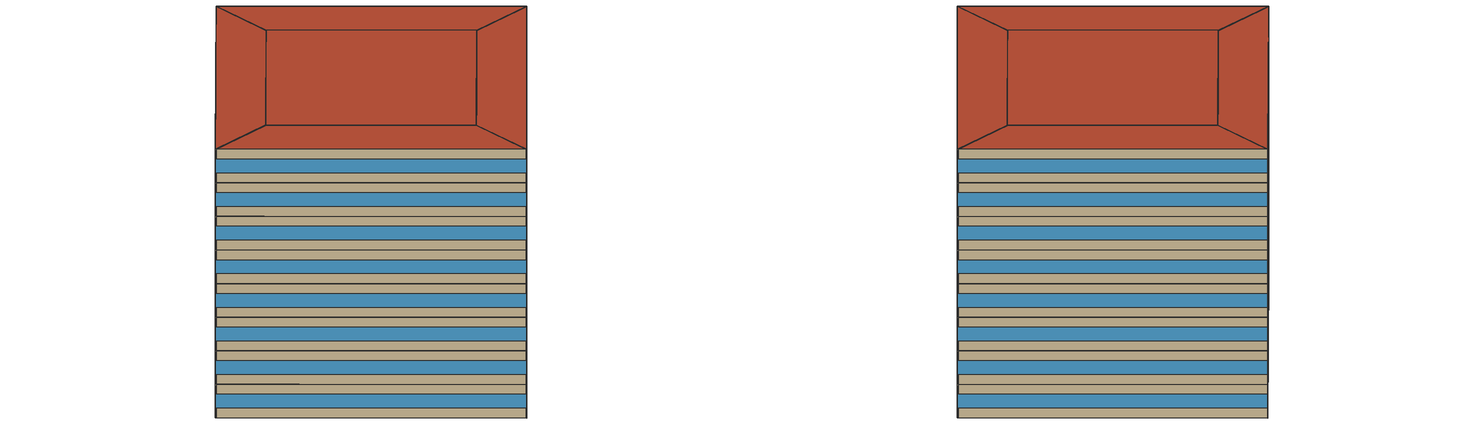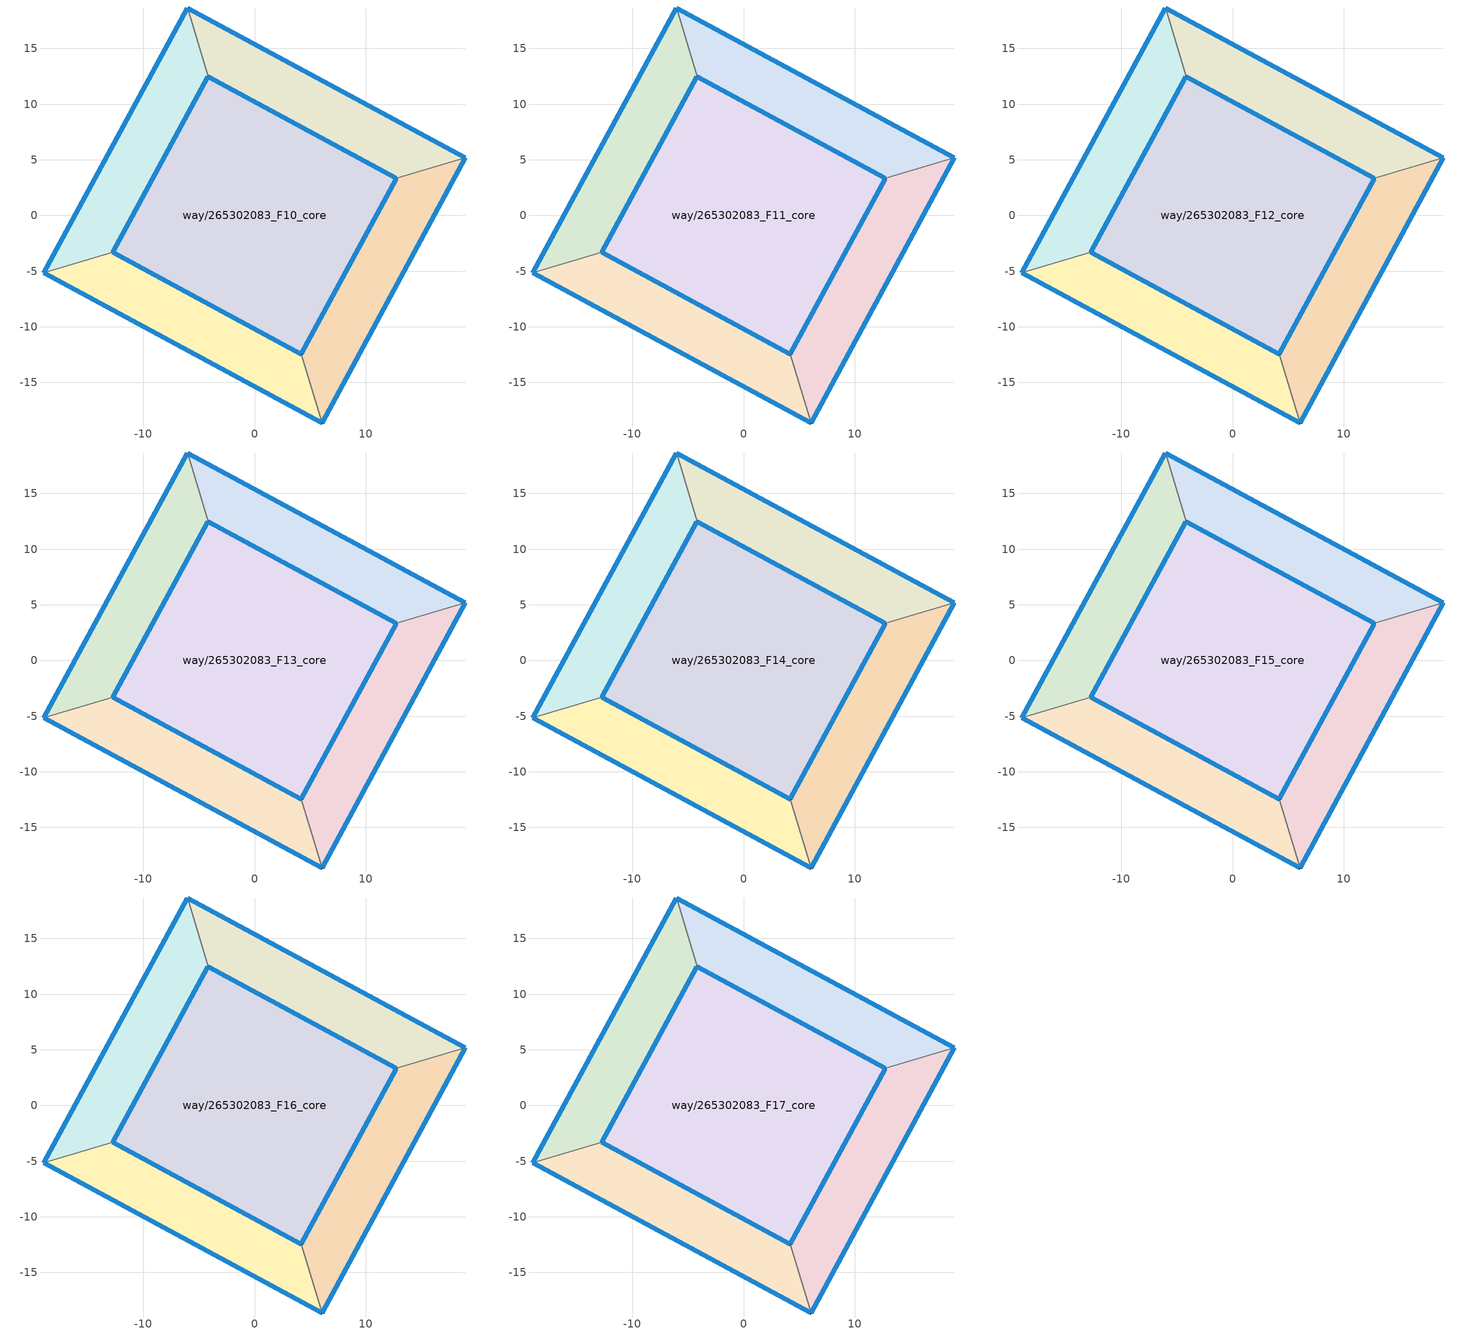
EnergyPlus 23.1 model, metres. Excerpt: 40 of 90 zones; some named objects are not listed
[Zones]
way/265302083_F10_perim1
 floor to way/265302083_F9_perim1 (Floor_Construction): 6.06,-18.64 4.2,-12.45 -12.73,-3.31 -18.93,-5.15 z35
 wall outside (Wall_Construction): 6.06,-18.64 -18.93,-5.15 / -12.73,-3.31 4.2,-12.45 z35:38.5
 wall to way/265302083_F10_perim4 (Wall_Construction): 4.2,-12.45 6.06,-18.64 z35:38.5
 wall to way/265302083_F10_perim2 (Wall_Construction): -18.93,-5.15 -12.73,-3.31 z35:38.5
 window (Window_Construction): 6.04,-18.63 -18.92,-5.16 / -12.72,-3.31 4.2,-12.44 z36.05:37.45
way/265302083_F10_perim2
 floor to way/265302083_F9_perim2 (Floor_Construction): -12.73,-3.31 -4.18,12.45 -6.03,18.63 -18.93,-5.15 z35
 wall outside (Wall_Construction): -18.93,-5.15 -6.03,18.63 / -4.18,12.45 -12.73,-3.31 z35:38.5
 wall to way/265302083_F10_perim3 (Wall_Construction): -6.03,18.63 -4.18,12.45 z35:38.5
 window (Window_Construction): -18.92,-5.14 -6.03,18.62 / -4.19,12.44 -12.73,-3.3 z36.05:37.45
way/265302083_F10_perim3
 floor to way/265302083_F9_perim3 (Floor_Construction): 18.91,5.18 -6.03,18.63 -4.18,12.45 12.72,3.33 z35
 wall outside (Wall_Construction): -6.03,18.63 18.91,5.18 / 12.72,3.33 -4.18,12.45 z35:38.5
 wall to way/265302083_F10_perim4 (Wall_Construction): 18.91,5.18 12.72,3.33 z35:38.5
 window (Window_Construction): -6.01,18.63 18.9,5.18 / 12.71,3.33 -4.18,12.44 z36.05:37.45
way/265302083_F10_perim4
 floor to way/265302083_F9_perim4 (Floor_Construction): 6.06,-18.64 18.91,5.18 12.72,3.33 4.2,-12.45 z35
 wall outside (Wall_Construction): 18.91,5.18 6.06,-18.64 / 4.2,-12.45 12.72,3.33 z35:38.5
 window (Window_Construction): 18.9,5.17 6.06,-18.63 / 4.21,-12.44 12.71,3.32 z36.05:37.45
way/265302083_F10_core
 floor to way/265302083_F9_core (Floor_Construction): 12.72,3.33 4.2,-12.45 -12.73,-3.31 -4.18,12.45 z35
 wall outside (Wall_Construction): -12.73,-3.31 4.2,-12.45 12.72,3.33 -4.18,12.45 -12.73,-3.31 z35:38.5
 window (Window_Construction): -12.72,-3.31 4.2,-12.44 / -4.19,12.44 -12.73,-3.3 / 12.71,3.33 -4.18,12.44 / 4.21,-12.44 12.71,3.32 z36.05:37.45
way/265302083_F11_perim1
 floor to way/265302083_F10_perim1 (Floor_Construction): 6.06,-18.64 4.2,-12.45 -12.73,-3.31 -18.93,-5.15 z38.5
 wall outside (Wall_Construction): 6.06,-18.64 -18.93,-5.15 / -12.73,-3.31 4.2,-12.45 z38.5:42
 wall to way/265302083_F11_perim4 (Wall_Construction): 4.2,-12.45 6.06,-18.64 z38.5:42
 wall to way/265302083_F11_perim2 (Wall_Construction): -18.93,-5.15 -12.73,-3.31 z38.5:42
 window (Window_Construction): 6.04,-18.63 -18.92,-5.16 / -12.72,-3.31 4.2,-12.44 z39.55:40.95
way/265302083_F11_perim2
 floor to way/265302083_F10_perim2 (Floor_Construction): -12.73,-3.31 -4.18,12.45 -6.03,18.63 -18.93,-5.15 z38.5
 wall outside (Wall_Construction): -18.93,-5.15 -6.03,18.63 / -4.18,12.45 -12.73,-3.31 z38.5:42
 wall to way/265302083_F11_perim3 (Wall_Construction): -6.03,18.63 -4.18,12.45 z38.5:42
 window (Window_Construction): -18.92,-5.14 -6.03,18.62 / -4.19,12.44 -12.73,-3.3 z39.55:40.95
way/265302083_F11_perim3
 floor to way/265302083_F10_perim3 (Floor_Construction): 18.91,5.18 -6.03,18.63 -4.18,12.45 12.72,3.33 z38.5
 wall outside (Wall_Construction): -6.03,18.63 18.91,5.18 / 12.72,3.33 -4.18,12.45 z38.5:42
 wall to way/265302083_F11_perim4 (Wall_Construction): 18.91,5.18 12.72,3.33 z38.5:42
 window (Window_Construction): -6.01,18.63 18.9,5.18 / 12.71,3.33 -4.18,12.44 z39.55:40.95
way/265302083_F11_perim4
 floor to way/265302083_F10_perim4 (Floor_Construction): 6.06,-18.64 18.91,5.18 12.72,3.33 4.2,-12.45 z38.5
 wall outside (Wall_Construction): 18.91,5.18 6.06,-18.64 / 4.2,-12.45 12.72,3.33 z38.5:42
 window (Window_Construction): 18.9,5.17 6.06,-18.63 / 4.21,-12.44 12.71,3.32 z39.55:40.95
way/265302083_F11_core
 floor to way/265302083_F10_core (Floor_Construction): 12.72,3.33 4.2,-12.45 -12.73,-3.31 -4.18,12.45 z38.5
 wall outside (Wall_Construction): -12.73,-3.31 4.2,-12.45 12.72,3.33 -4.18,12.45 -12.73,-3.31 z38.5:42
 window (Window_Construction): -12.72,-3.31 4.2,-12.44 / -4.19,12.44 -12.73,-3.3 / 12.71,3.33 -4.18,12.44 / 4.21,-12.44 12.71,3.32 z39.55:40.95
way/265302083_F12_perim1
 floor to way/265302083_F11_perim1 (Floor_Construction): 6.06,-18.64 4.2,-12.45 -12.73,-3.31 -18.93,-5.15 z42
 wall outside (Wall_Construction): 6.06,-18.64 -18.93,-5.15 / -12.73,-3.31 4.2,-12.45 z42:45.5
 wall to way/265302083_F12_perim4 (Wall_Construction): 4.2,-12.45 6.06,-18.64 z42:45.5
 wall to way/265302083_F12_perim2 (Wall_Construction): -18.93,-5.15 -12.73,-3.31 z42:45.5
 window (Window_Construction): 6.04,-18.63 -18.92,-5.16 / -12.72,-3.31 4.2,-12.44 z43.05:44.45
way/265302083_F12_perim2
 floor to way/265302083_F11_perim2 (Floor_Construction): -12.73,-3.31 -4.18,12.45 -6.03,18.63 -18.93,-5.15 z42
 wall outside (Wall_Construction): -18.93,-5.15 -6.03,18.63 / -4.18,12.45 -12.73,-3.31 z42:45.5
 wall to way/265302083_F12_perim3 (Wall_Construction): -6.03,18.63 -4.18,12.45 z42:45.5
 window (Window_Construction): -18.92,-5.14 -6.03,18.62 / -4.19,12.44 -12.73,-3.3 z43.05:44.45
way/265302083_F12_perim3
 floor to way/265302083_F11_perim3 (Floor_Construction): 18.91,5.18 -6.03,18.63 -4.18,12.45 12.72,3.33 z42
 wall outside (Wall_Construction): -6.03,18.63 18.91,5.18 / 12.72,3.33 -4.18,12.45 z42:45.5
 wall to way/265302083_F12_perim4 (Wall_Construction): 18.91,5.18 12.72,3.33 z42:45.5
 window (Window_Construction): -6.01,18.63 18.9,5.18 / 12.71,3.33 -4.18,12.44 z43.05:44.45
way/265302083_F12_perim4
 floor to way/265302083_F11_perim4 (Floor_Construction): 6.06,-18.64 18.91,5.18 12.72,3.33 4.2,-12.45 z42
 wall outside (Wall_Construction): 18.91,5.18 6.06,-18.64 / 4.2,-12.45 12.72,3.33 z42:45.5
 window (Window_Construction): 18.9,5.17 6.06,-18.63 / 4.21,-12.44 12.71,3.32 z43.05:44.45
way/265302083_F12_core
 floor to way/265302083_F11_core (Floor_Construction): 12.72,3.33 4.2,-12.45 -12.73,-3.31 -4.18,12.45 z42
 wall outside (Wall_Construction): -12.73,-3.31 4.2,-12.45 12.72,3.33 -4.18,12.45 -12.73,-3.31 z42:45.5
 window (Window_Construction): -12.72,-3.31 4.2,-12.44 / -4.19,12.44 -12.73,-3.3 / 12.71,3.33 -4.18,12.44 / 4.21,-12.44 12.71,3.32 z43.05:44.45
way/265302083_F13_perim1
 floor to way/265302083_F12_perim1 (Floor_Construction): 6.06,-18.64 4.2,-12.45 -12.73,-3.31 -18.93,-5.15 z45.5
 wall outside (Wall_Construction): 6.06,-18.64 -18.93,-5.15 / -12.73,-3.31 4.2,-12.45 z45.5:49
 wall to way/265302083_F13_perim4 (Wall_Construction): 4.2,-12.45 6.06,-18.64 z45.5:49
 wall to way/265302083_F13_perim2 (Wall_Construction): -18.93,-5.15 -12.73,-3.31 z45.5:49
 window (Window_Construction): 6.04,-18.63 -18.92,-5.16 / -12.72,-3.31 4.2,-12.44 z46.55:47.95
way/265302083_F13_perim2
 floor to way/265302083_F12_perim2 (Floor_Construction): -12.73,-3.31 -4.18,12.45 -6.03,18.63 -18.93,-5.15 z45.5
 wall outside (Wall_Construction): -18.93,-5.15 -6.03,18.63 / -4.18,12.45 -12.73,-3.31 z45.5:49
 wall to way/265302083_F13_perim3 (Wall_Construction): -6.03,18.63 -4.18,12.45 z45.5:49
 window (Window_Construction): -18.92,-5.14 -6.03,18.62 / -4.19,12.44 -12.73,-3.3 z46.55:47.95
way/265302083_F13_perim3
 floor to way/265302083_F12_perim3 (Floor_Construction): 18.91,5.18 -6.03,18.63 -4.18,12.45 12.72,3.33 z45.5
 wall outside (Wall_Construction): -6.03,18.63 18.91,5.18 / 12.72,3.33 -4.18,12.45 z45.5:49
 wall to way/265302083_F13_perim4 (Wall_Construction): 18.91,5.18 12.72,3.33 z45.5:49
 window (Window_Construction): -6.01,18.63 18.9,5.18 / 12.71,3.33 -4.18,12.44 z46.55:47.95
way/265302083_F13_perim4
 floor to way/265302083_F12_perim4 (Floor_Construction): 6.06,-18.64 18.91,5.18 12.72,3.33 4.2,-12.45 z45.5
 wall outside (Wall_Construction): 18.91,5.18 6.06,-18.64 / 4.2,-12.45 12.72,3.33 z45.5:49
 window (Window_Construction): 18.9,5.17 6.06,-18.63 / 4.21,-12.44 12.71,3.32 z46.55:47.95
way/265302083_F13_core
 floor to way/265302083_F12_core (Floor_Construction): 12.72,3.33 4.2,-12.45 -12.73,-3.31 -4.18,12.45 z45.5
 wall outside (Wall_Construction): -12.73,-3.31 4.2,-12.45 12.72,3.33 -4.18,12.45 -12.73,-3.31 z45.5:49
 window (Window_Construction): -12.72,-3.31 4.2,-12.44 / -4.19,12.44 -12.73,-3.3 / 12.71,3.33 -4.18,12.44 / 4.21,-12.44 12.71,3.32 z46.55:47.95
way/265302083_F14_perim1
 floor to way/265302083_F13_perim1 (Floor_Construction): 6.06,-18.64 4.2,-12.45 -12.73,-3.31 -18.93,-5.15 z49
 wall outside (Wall_Construction): 6.06,-18.64 -18.93,-5.15 / -12.73,-3.31 4.2,-12.45 z49:52.5
 wall to way/265302083_F14_perim4 (Wall_Construction): 4.2,-12.45 6.06,-18.64 z49:52.5
 wall to way/265302083_F14_perim2 (Wall_Construction): -18.93,-5.15 -12.73,-3.31 z49:52.5
 window (Window_Construction): 6.04,-18.63 -18.92,-5.16 / -12.72,-3.31 4.2,-12.44 z50.05:51.45
way/265302083_F14_perim2
 floor to way/265302083_F13_perim2 (Floor_Construction): -12.73,-3.31 -4.18,12.45 -6.03,18.63 -18.93,-5.15 z49
 wall outside (Wall_Construction): -18.93,-5.15 -6.03,18.63 / -4.18,12.45 -12.73,-3.31 z49:52.5
 wall to way/265302083_F14_perim3 (Wall_Construction): -6.03,18.63 -4.18,12.45 z49:52.5
 window (Window_Construction): -18.92,-5.14 -6.03,18.62 / -4.19,12.44 -12.73,-3.3 z50.05:51.45
way/265302083_F14_perim3
 floor to way/265302083_F13_perim3 (Floor_Construction): 18.91,5.18 -6.03,18.63 -4.18,12.45 12.72,3.33 z49
 wall outside (Wall_Construction): -6.03,18.63 18.91,5.18 / 12.72,3.33 -4.18,12.45 z49:52.5
 wall to way/265302083_F14_perim4 (Wall_Construction): 18.91,5.18 12.72,3.33 z49:52.5
 window (Window_Construction): -6.01,18.63 18.9,5.18 / 12.71,3.33 -4.18,12.44 z50.05:51.45
way/265302083_F14_perim4
 floor to way/265302083_F13_perim4 (Floor_Construction): 6.06,-18.64 18.91,5.18 12.72,3.33 4.2,-12.45 z49
 wall outside (Wall_Construction): 18.91,5.18 6.06,-18.64 / 4.2,-12.45 12.72,3.33 z49:52.5
 window (Window_Construction): 18.9,5.17 6.06,-18.63 / 4.21,-12.44 12.71,3.32 z50.05:51.45
way/265302083_F14_core
 floor to way/265302083_F13_core (Floor_Construction): 12.72,3.33 4.2,-12.45 -12.73,-3.31 -4.18,12.45 z49
 wall outside (Wall_Construction): -12.73,-3.31 4.2,-12.45 12.72,3.33 -4.18,12.45 -12.73,-3.31 z49:52.5
 window (Window_Construction): -12.72,-3.31 4.2,-12.44 / -4.19,12.44 -12.73,-3.3 / 12.71,3.33 -4.18,12.44 / 4.21,-12.44 12.71,3.32 z50.05:51.45
way/265302083_F15_perim1
 floor to way/265302083_F14_perim1 (Floor_Construction): 6.06,-18.64 4.2,-12.45 -12.73,-3.31 -18.93,-5.15 z52.5
 wall outside (Wall_Construction): 6.06,-18.64 -18.93,-5.15 / -12.73,-3.31 4.2,-12.45 z52.5:56
 wall to way/265302083_F15_perim4 (Wall_Construction): 4.2,-12.45 6.06,-18.64 z52.5:56
 wall to way/265302083_F15_perim2 (Wall_Construction): -18.93,-5.15 -12.73,-3.31 z52.5:56
 window (Window_Construction): 6.04,-18.63 -18.92,-5.16 / -12.72,-3.31 4.2,-12.44 z53.55:54.95
way/265302083_F15_perim2
 floor to way/265302083_F14_perim2 (Floor_Construction): -12.73,-3.31 -4.18,12.45 -6.03,18.63 -18.93,-5.15 z52.5
 wall outside (Wall_Construction): -18.93,-5.15 -6.03,18.63 / -4.18,12.45 -12.73,-3.31 z52.5:56
 wall to way/265302083_F15_perim3 (Wall_Construction): -6.03,18.63 -4.18,12.45 z52.5:56
 window (Window_Construction): -18.92,-5.14 -6.03,18.62 / -4.19,12.44 -12.73,-3.3 z53.55:54.95
way/265302083_F15_perim3
 floor to way/265302083_F14_perim3 (Floor_Construction): 18.91,5.18 -6.03,18.63 -4.18,12.45 12.72,3.33 z52.5
 wall outside (Wall_Construction): -6.03,18.63 18.91,5.18 / 12.72,3.33 -4.18,12.45 z52.5:56
 wall to way/265302083_F15_perim4 (Wall_Construction): 18.91,5.18 12.72,3.33 z52.5:56
 window (Window_Construction): -6.01,18.63 18.9,5.18 / 12.71,3.33 -4.18,12.44 z53.55:54.95
way/265302083_F15_perim4
 floor to way/265302083_F14_perim4 (Floor_Construction): 6.06,-18.64 18.91,5.18 12.72,3.33 4.2,-12.45 z52.5
 wall outside (Wall_Construction): 18.91,5.18 6.06,-18.64 / 4.2,-12.45 12.72,3.33 z52.5:56
 window (Window_Construction): 18.9,5.17 6.06,-18.63 / 4.21,-12.44 12.71,3.32 z53.55:54.95
way/265302083_F15_core
 floor to way/265302083_F14_core (Floor_Construction): 12.72,3.33 4.2,-12.45 -12.73,-3.31 -4.18,12.45 z52.5
 wall outside (Wall_Construction): -12.73,-3.31 4.2,-12.45 12.72,3.33 -4.18,12.45 -12.73,-3.31 z52.5:56
 window (Window_Construction): -12.72,-3.31 4.2,-12.44 / -4.19,12.44 -12.73,-3.3 / 12.71,3.33 -4.18,12.44 / 4.21,-12.44 12.71,3.32 z53.55:54.95
way/265302083_F16_perim1
 floor to way/265302083_F15_perim1 (Floor_Construction): 6.06,-18.64 4.2,-12.45 -12.73,-3.31 -18.93,-5.15 z56
 wall outside (Wall_Construction): 6.06,-18.64 -18.93,-5.15 / -12.73,-3.31 4.2,-12.45 z56:59.5
 wall to way/265302083_F16_perim4 (Wall_Construction): 4.2,-12.45 6.06,-18.64 z56:59.5
 wall to way/265302083_F16_perim2 (Wall_Construction): -18.93,-5.15 -12.73,-3.31 z56:59.5
 window (Window_Construction): 6.04,-18.63 -18.92,-5.16 / -12.72,-3.31 4.2,-12.44 z57.05:58.45
way/265302083_F16_perim2
 floor to way/265302083_F15_perim2 (Floor_Construction): -12.73,-3.31 -4.18,12.45 -6.03,18.63 -18.93,-5.15 z56
 wall outside (Wall_Construction): -18.93,-5.15 -6.03,18.63 / -4.18,12.45 -12.73,-3.31 z56:59.5
 wall to way/265302083_F16_perim3 (Wall_Construction): -6.03,18.63 -4.18,12.45 z56:59.5
 window (Window_Construction): -18.92,-5.14 -6.03,18.62 / -4.19,12.44 -12.73,-3.3 z57.05:58.45
way/265302083_F16_perim3
 floor to way/265302083_F15_perim3 (Floor_Construction): 18.91,5.18 -6.03,18.63 -4.18,12.45 12.72,3.33 z56
 wall outside (Wall_Construction): -6.03,18.63 18.91,5.18 / 12.72,3.33 -4.18,12.45 z56:59.5
 wall to way/265302083_F16_perim4 (Wall_Construction): 18.91,5.18 12.72,3.33 z56:59.5
 window (Window_Construction): -6.01,18.63 18.9,5.18 / 12.71,3.33 -4.18,12.44 z57.05:58.45
way/265302083_F16_perim4
 floor to way/265302083_F15_perim4 (Floor_Construction): 6.06,-18.64 18.91,5.18 12.72,3.33 4.2,-12.45 z56
 wall outside (Wall_Construction): 18.91,5.18 6.06,-18.64 / 4.2,-12.45 12.72,3.33 z56:59.5
 window (Window_Construction): 18.9,5.17 6.06,-18.63 / 4.21,-12.44 12.71,3.32 z57.05:58.45
way/265302083_F16_core
 floor to way/265302083_F15_core (Floor_Construction): 12.72,3.33 4.2,-12.45 -12.73,-3.31 -4.18,12.45 z56
 wall outside (Wall_Construction): -12.73,-3.31 4.2,-12.45 12.72,3.33 -4.18,12.45 -12.73,-3.31 z56:59.5
 window (Window_Construction): -12.72,-3.31 4.2,-12.44 / -4.19,12.44 -12.73,-3.3 / 12.71,3.33 -4.18,12.44 / 4.21,-12.44 12.71,3.32 z57.05:58.45
way/265302083_F17_perim1
 floor to way/265302083_F16_perim1 (Floor_Construction): 6.06,-18.64 4.2,-12.45 -12.73,-3.31 -18.93,-5.15 z59.5
 wall outside (Wall_Construction): 6.06,-18.64 -18.93,-5.15 / -12.73,-3.31 4.2,-12.45 z59.5:63
 wall to way/265302083_F17_perim4 (Wall_Construction): 4.2,-12.45 6.06,-18.64 z59.5:63
 wall to way/265302083_F17_perim2 (Wall_Construction): -18.93,-5.15 -12.73,-3.31 z59.5:63
 window (Window_Construction): 6.04,-18.63 -18.92,-5.16 / -12.72,-3.31 4.2,-12.44 z60.55:61.95
 roof outside (Roof_Construction): 4.2,-12.45 6.06,-18.64 -18.93,-5.15 -12.73,-3.31 z63
way/265302083_F17_perim2
 floor to way/265302083_F16_perim2 (Floor_Construction): -12.73,-3.31 -4.18,12.45 -6.03,18.63 -18.93,-5.15 z59.5
 wall outside (Wall_Construction): -18.93,-5.15 -6.03,18.63 / -4.18,12.45 -12.73,-3.31 z59.5:63
 wall to way/265302083_F17_perim3 (Wall_Construction): -6.03,18.63 -4.18,12.45 z59.5:63
 window (Window_Construction): -18.92,-5.14 -6.03,18.62 / -4.19,12.44 -12.73,-3.3 z60.55:61.95
 roof outside (Roof_Construction): -6.03,18.63 -4.18,12.45 -12.73,-3.31 -18.93,-5.15 z63
way/265302083_F17_perim3
 floor to way/265302083_F16_perim3 (Floor_Construction): 18.91,5.18 -6.03,18.63 -4.18,12.45 12.72,3.33 z59.5
 wall outside (Wall_Construction): -6.03,18.63 18.91,5.18 / 12.72,3.33 -4.18,12.45 z59.5:63
 wall to way/265302083_F17_perim4 (Wall_Construction): 18.91,5.18 12.72,3.33 z59.5:63
 window (Window_Construction): -6.01,18.63 18.9,5.18 / 12.71,3.33 -4.18,12.44 z60.55:61.95
 roof outside (Roof_Construction): 18.91,5.18 12.72,3.33 -4.18,12.45 -6.03,18.63 z63
way/265302083_F17_perim4
 floor to way/265302083_F16_perim4 (Floor_Construction): 6.06,-18.64 18.91,5.18 12.72,3.33 4.2,-12.45 z59.5
 wall outside (Wall_Construction): 18.91,5.18 6.06,-18.64 / 4.2,-12.45 12.72,3.33 z59.5:63
 window (Window_Construction): 18.9,5.17 6.06,-18.63 / 4.21,-12.44 12.71,3.32 z60.55:61.95
 roof outside (Roof_Construction): 18.91,5.18 6.06,-18.64 4.2,-12.45 12.72,3.33 z63
way/265302083_F17_core
 floor to way/265302083_F16_core (Floor_Construction): 12.72,3.33 4.2,-12.45 -12.73,-3.31 -4.18,12.45 z59.5
 wall outside (Wall_Construction): -12.73,-3.31 4.2,-12.45 12.72,3.33 -4.18,12.45 -12.73,-3.31 z59.5:63
 window (Window_Construction): -12.72,-3.31 4.2,-12.44 / -4.19,12.44 -12.73,-3.3 / 12.71,3.33 -4.18,12.44 / 4.21,-12.44 12.71,3.32 z60.55:61.95
 roof outside (Roof_Construction): 4.2,-12.45 12.72,3.33 -4.18,12.45 -12.73,-3.31 z63
[Building]
OpenUBEM_Building: North Axis=0; Terrain=City; Solar Distribution=FullExterior
[Site:Location]
New.York-Central.Park.Obs-Belvedere.Castle: Latitude=40.77889; Longitude=-73.9692; Time Zone=-5; Elevation=48
[SizingPeriod:WeatherFileDays]
AnnualSizingPeriod: Begin Month=1; Begin Day of Month=1; End Month=12; End Day of Month=31; Day of Week for Start Day=Monday; Use Weather File Daylight Saving Period=No; Use Weather File Rain and Snow Indicators=No
[SITE:WATERMAINSTEMPERATURE]
Calculation Method=CorrelationFromWeatherFile
[MATERIAL:NOMASS] Roughness=MediumRough; Thermal Absorptance=0.9; Solar Absorptance=0.7; Visible Absorptance=0.7
Name | Thermal Resistance
Roof_Assembly | 3.43643
Wall_Assembly | 1.05708
Floor_Assembly | 1.9305
[WINDOWMATERIAL:SIMPLEGLAZINGSYSTEM]
Window_Material: UFactor=3.27; Solar Heat Gain Coefficient=0.36; Visible Transmittance=0.6
[CONSTRUCTION]
Roof_Construction: Roof_Assembly
Wall_Construction: Wall_Assembly
Floor_Construction: Floor_Assembly
Window_Construction: Window_Material
[ZONE] Type=1; Multiplier=1; Ceiling Height=autocalculate; Volume=autocalculate; Floor Area=autocalculate; Part of Total Floor Area=Yes
way/265302083_F10_perim1; way/265302083_F11_perim1; way/265302083_F12_perim1; way/265302083_F13_perim1; way/265302083_F14_perim1; way/265302083_F15_perim1; way/265302083_F16_perim1; way/265302083_F17_perim1; way/265302083_F10_perim2; way/265302083_F11_perim2; way/265302083_F12_perim2; way/265302083_F13_perim2; way/265302083_F14_perim2; way/265302083_F15_perim2; way/265302083_F16_perim2; way/265302083_F17_perim2; way/265302083_F10_perim3; way/265302083_F11_perim3; way/265302083_F12_perim3; way/265302083_F13_perim3; way/265302083_F14_perim3; way/265302083_F15_perim3; way/265302083_F16_perim3; way/265302083_F17_perim3; way/265302083_F10_perim4; way/265302083_F11_perim4; way/265302083_F12_perim4; way/265302083_F13_perim4; way/265302083_F14_perim4; way/265302083_F15_perim4; way/265302083_F16_perim4; way/265302083_F17_perim4; way/265302083_F10_core; way/265302083_F11_core; way/265302083_F12_core; way/265302083_F13_core; way/265302083_F14_core; way/265302083_F15_core; way/265302083_F16_core; way/265302083_F17_core
[PEOPLE] Number of People Schedule=Occupancy_Schedule_LargeOffice; Number of People Calculation Method=People/Area; People per Floor Area=0.0538213; Fraction Radiant=0.3; Sensible Heat Fraction=autocalculate; Activity Level Schedule=Activity_Level; Carbon Dioxide Generation Rate=3.82e-08; Enable ASHRAE 55 Comfort Warnings=No; Mean Radiant Temperature Calculation Type=ZoneAveraged; Clothing Insulation Calculation Method=ClothingInsulationSchedule; Cold Stress Temperature Threshold=15.56; Heat Stress Temperature Threshold=30
Name | Zone or ZoneList or Space or SpaceList
People_way/265302083_F10_core | way/265302083_F10_core
People_way/265302083_F11_core | way/265302083_F11_core
People_way/265302083_F12_core | way/265302083_F12_core
People_way/265302083_F13_core | way/265302083_F13_core
People_way/265302083_F14_core | way/265302083_F14_core
People_way/265302083_F15_core | way/265302083_F15_core
People_way/265302083_F16_core | way/265302083_F16_core
People_way/265302083_F17_core | way/265302083_F17_core
People_way/265302083_F10_perim1 | way/265302083_F10_perim1
People_way/265302083_F11_perim1 | way/265302083_F11_perim1
People_way/265302083_F12_perim1 | way/265302083_F12_perim1
People_way/265302083_F13_perim1 | way/265302083_F13_perim1
People_way/265302083_F14_perim1 | way/265302083_F14_perim1
People_way/265302083_F15_perim1 | way/265302083_F15_perim1
People_way/265302083_F16_perim1 | way/265302083_F16_perim1
People_way/265302083_F17_perim1 | way/265302083_F17_perim1
People_way/265302083_F10_perim2 | way/265302083_F10_perim2
People_way/265302083_F11_perim2 | way/265302083_F11_perim2
People_way/265302083_F12_perim2 | way/265302083_F12_perim2
People_way/265302083_F13_perim2 | way/265302083_F13_perim2
People_way/265302083_F14_perim2 | way/265302083_F14_perim2
People_way/265302083_F15_perim2 | way/265302083_F15_perim2
People_way/265302083_F16_perim2 | way/265302083_F16_perim2
People_way/265302083_F17_perim2 | way/265302083_F17_perim2
People_way/265302083_F10_perim3 | way/265302083_F10_perim3
People_way/265302083_F11_perim3 | way/265302083_F11_perim3
People_way/265302083_F12_perim3 | way/265302083_F12_perim3
People_way/265302083_F13_perim3 | way/265302083_F13_perim3
People_way/265302083_F14_perim3 | way/265302083_F14_perim3
People_way/265302083_F15_perim3 | way/265302083_F15_perim3
People_way/265302083_F16_perim3 | way/265302083_F16_perim3
People_way/265302083_F17_perim3 | way/265302083_F17_perim3
People_way/265302083_F10_perim4 | way/265302083_F10_perim4
People_way/265302083_F11_perim4 | way/265302083_F11_perim4
People_way/265302083_F12_perim4 | way/265302083_F12_perim4
People_way/265302083_F13_perim4 | way/265302083_F13_perim4
People_way/265302083_F14_perim4 | way/265302083_F14_perim4
People_way/265302083_F15_perim4 | way/265302083_F15_perim4
People_way/265302083_F16_perim4 | way/265302083_F16_perim4
People_way/265302083_F17_perim4 | way/265302083_F17_perim4
[LIGHTS] Schedule=Lighting_Schedule_LargeOffice; Design Level Calculation Method=Watts/Area; Watts per Zone Floor Area=10.76; Return Air Fraction=0; Fraction Radiant=0.42; Fraction Visible=0; Fraction Replaceable=1; EndUse Subcategory=General; Return Air Fraction Calculated from Plenum Temperature=No; Return Air Fraction Function of Plenum Temperature Coefficient 1=0; Return Air Fraction Function of Plenum Temperature Coefficient 2=0
Name | Zone or ZoneList or Space or SpaceList
Lights_way/265302083_F10_core | way/265302083_F10_core
Lights_way/265302083_F11_core | way/265302083_F11_core
Lights_way/265302083_F12_core | way/265302083_F12_core
Lights_way/265302083_F13_core | way/265302083_F13_core
Lights_way/265302083_F14_core | way/265302083_F14_core
Lights_way/265302083_F15_core | way/265302083_F15_core
Lights_way/265302083_F16_core | way/265302083_F16_core
Lights_way/265302083_F17_core | way/265302083_F17_core
Lights_way/265302083_F10_perim1 | way/265302083_F10_perim1
Lights_way/265302083_F11_perim1 | way/265302083_F11_perim1
Lights_way/265302083_F12_perim1 | way/265302083_F12_perim1
Lights_way/265302083_F13_perim1 | way/265302083_F13_perim1
Lights_way/265302083_F14_perim1 | way/265302083_F14_perim1
Lights_way/265302083_F15_perim1 | way/265302083_F15_perim1
Lights_way/265302083_F16_perim1 | way/265302083_F16_perim1
Lights_way/265302083_F17_perim1 | way/265302083_F17_perim1
Lights_way/265302083_F10_perim2 | way/265302083_F10_perim2
Lights_way/265302083_F11_perim2 | way/265302083_F11_perim2
Lights_way/265302083_F12_perim2 | way/265302083_F12_perim2
Lights_way/265302083_F13_perim2 | way/265302083_F13_perim2
Lights_way/265302083_F14_perim2 | way/265302083_F14_perim2
Lights_way/265302083_F15_perim2 | way/265302083_F15_perim2
Lights_way/265302083_F16_perim2 | way/265302083_F16_perim2
Lights_way/265302083_F17_perim2 | way/265302083_F17_perim2
Lights_way/265302083_F10_perim3 | way/265302083_F10_perim3
Lights_way/265302083_F11_perim3 | way/265302083_F11_perim3
Lights_way/265302083_F12_perim3 | way/265302083_F12_perim3
Lights_way/265302083_F13_perim3 | way/265302083_F13_perim3
Lights_way/265302083_F14_perim3 | way/265302083_F14_perim3
Lights_way/265302083_F15_perim3 | way/265302083_F15_perim3
Lights_way/265302083_F16_perim3 | way/265302083_F16_perim3
Lights_way/265302083_F17_perim3 | way/265302083_F17_perim3
Lights_way/265302083_F10_perim4 | way/265302083_F10_perim4
Lights_way/265302083_F11_perim4 | way/265302083_F11_perim4
Lights_way/265302083_F12_perim4 | way/265302083_F12_perim4
Lights_way/265302083_F13_perim4 | way/265302083_F13_perim4
Lights_way/265302083_F14_perim4 | way/265302083_F14_perim4
Lights_way/265302083_F15_perim4 | way/265302083_F15_perim4
Lights_way/265302083_F16_perim4 | way/265302083_F16_perim4
Lights_way/265302083_F17_perim4 | way/265302083_F17_perim4
[ELECTRICEQUIPMENT] Schedule=Equipment_Schedule_LargeOffice; Design Level Calculation Method=Watts/Area; Watts per Zone Floor Area=10.76; Fraction Latent=0; Fraction Radiant=0.5; Fraction Lost=0; EndUse Subcategory=General
Name | Zone or ZoneList or Space or SpaceList
Equipment_way/265302083_F10_core | way/265302083_F10_core
Equipment_way/265302083_F11_core | way/265302083_F11_core
Equipment_way/265302083_F12_core | way/265302083_F12_core
Equipment_way/265302083_F13_core | way/265302083_F13_core
Equipment_way/265302083_F14_core | way/265302083_F14_core
Equipment_way/265302083_F15_core | way/265302083_F15_core
Equipment_way/265302083_F16_core | way/265302083_F16_core
Equipment_way/265302083_F17_core | way/265302083_F17_core
Equipment_way/265302083_F10_perim1 | way/265302083_F10_perim1
Equipment_way/265302083_F11_perim1 | way/265302083_F11_perim1
Equipment_way/265302083_F12_perim1 | way/265302083_F12_perim1
Equipment_way/265302083_F13_perim1 | way/265302083_F13_perim1
Equipment_way/265302083_F14_perim1 | way/265302083_F14_perim1
Equipment_way/265302083_F15_perim1 | way/265302083_F15_perim1
Equipment_way/265302083_F16_perim1 | way/265302083_F16_perim1
Equipment_way/265302083_F17_perim1 | way/265302083_F17_perim1
Equipment_way/265302083_F10_perim2 | way/265302083_F10_perim2
Equipment_way/265302083_F11_perim2 | way/265302083_F11_perim2
Equipment_way/265302083_F12_perim2 | way/265302083_F12_perim2
Equipment_way/265302083_F13_perim2 | way/265302083_F13_perim2
Equipment_way/265302083_F14_perim2 | way/265302083_F14_perim2
Equipment_way/265302083_F15_perim2 | way/265302083_F15_perim2
Equipment_way/265302083_F16_perim2 | way/265302083_F16_perim2
Equipment_way/265302083_F17_perim2 | way/265302083_F17_perim2
Equipment_way/265302083_F10_perim3 | way/265302083_F10_perim3
Equipment_way/265302083_F11_perim3 | way/265302083_F11_perim3
Equipment_way/265302083_F12_perim3 | way/265302083_F12_perim3
Equipment_way/265302083_F13_perim3 | way/265302083_F13_perim3
Equipment_way/265302083_F14_perim3 | way/265302083_F14_perim3
Equipment_way/265302083_F15_perim3 | way/265302083_F15_perim3
Equipment_way/265302083_F16_perim3 | way/265302083_F16_perim3
Equipment_way/265302083_F17_perim3 | way/265302083_F17_perim3
Equipment_way/265302083_F10_perim4 | way/265302083_F10_perim4
Equipment_way/265302083_F11_perim4 | way/265302083_F11_perim4
Equipment_way/265302083_F12_perim4 | way/265302083_F12_perim4
Equipment_way/265302083_F13_perim4 | way/265302083_F13_perim4
Equipment_way/265302083_F14_perim4 | way/265302083_F14_perim4
Equipment_way/265302083_F15_perim4 | way/265302083_F15_perim4
Equipment_way/265302083_F16_perim4 | way/265302083_F16_perim4
Equipment_way/265302083_F17_perim4 | way/265302083_F17_perim4
[ZONEINFILTRATION:DESIGNFLOWRATE] Schedule=Infiltration_Schedule_LargeOffice; Design Flow Rate Calculation Method=Flow/ExteriorWallArea; Flow Rate per Exterior Surface Area=0.000285; Constant Term Coefficient=1; Temperature Term Coefficient=0; Velocity Term Coefficient=0; Velocity Squared Term Coefficient=0
Name | Zone or ZoneList or Space or SpaceList
Infiltration_way/265302083_F10_core | way/265302083_F10_core
Infiltration_way/265302083_F11_core | way/265302083_F11_core
Infiltration_way/265302083_F12_core | way/265302083_F12_core
Infiltration_way/265302083_F13_core | way/265302083_F13_core
Infiltration_way/265302083_F14_core | way/265302083_F14_core
Infiltration_way/265302083_F15_core | way/265302083_F15_core
Infiltration_way/265302083_F16_core | way/265302083_F16_core
Infiltration_way/265302083_F17_core | way/265302083_F17_core
Infiltration_way/265302083_F10_perim1 | way/265302083_F10_perim1
Infiltration_way/265302083_F11_perim1 | way/265302083_F11_perim1
Infiltration_way/265302083_F12_perim1 | way/265302083_F12_perim1
Infiltration_way/265302083_F13_perim1 | way/265302083_F13_perim1
Infiltration_way/265302083_F14_perim1 | way/265302083_F14_perim1
Infiltration_way/265302083_F15_perim1 | way/265302083_F15_perim1
Infiltration_way/265302083_F16_perim1 | way/265302083_F16_perim1
Infiltration_way/265302083_F17_perim1 | way/265302083_F17_perim1
Infiltration_way/265302083_F10_perim2 | way/265302083_F10_perim2
Infiltration_way/265302083_F11_perim2 | way/265302083_F11_perim2
Infiltration_way/265302083_F12_perim2 | way/265302083_F12_perim2
Infiltration_way/265302083_F13_perim2 | way/265302083_F13_perim2
Infiltration_way/265302083_F14_perim2 | way/265302083_F14_perim2
Infiltration_way/265302083_F15_perim2 | way/265302083_F15_perim2
Infiltration_way/265302083_F16_perim2 | way/265302083_F16_perim2
Infiltration_way/265302083_F17_perim2 | way/265302083_F17_perim2
Infiltration_way/265302083_F10_perim3 | way/265302083_F10_perim3
Infiltration_way/265302083_F11_perim3 | way/265302083_F11_perim3
Infiltration_way/265302083_F12_perim3 | way/265302083_F12_perim3
Infiltration_way/265302083_F13_perim3 | way/265302083_F13_perim3
Infiltration_way/265302083_F14_perim3 | way/265302083_F14_perim3
Infiltration_way/265302083_F15_perim3 | way/265302083_F15_perim3
Infiltration_way/265302083_F16_perim3 | way/265302083_F16_perim3
Infiltration_way/265302083_F17_perim3 | way/265302083_F17_perim3
Infiltration_way/265302083_F10_perim4 | way/265302083_F10_perim4
Infiltration_way/265302083_F11_perim4 | way/265302083_F11_perim4
Infiltration_way/265302083_F12_perim4 | way/265302083_F12_perim4
Infiltration_way/265302083_F13_perim4 | way/265302083_F13_perim4
Infiltration_way/265302083_F14_perim4 | way/265302083_F14_perim4
Infiltration_way/265302083_F15_perim4 | way/265302083_F15_perim4
Infiltration_way/265302083_F16_perim4 | way/265302083_F16_perim4
Infiltration_way/265302083_F17_perim4 | way/265302083_F17_perim4
[HVACTEMPLATE:THERMOSTAT] Heating Setpoint Schedule=Heating_Setpoint_LargeOffice; Cooling Setpoint Schedule=Cooling_Setpoint_LargeOffice
way/265302083_F13_perim1_Thermostat; way/265302083_F14_perim1_Thermostat; way/265302083_F15_perim1_Thermostat; way/265302083_F16_perim1_Thermostat; way/265302083_F17_perim1_Thermostat; way/265302083_F0_perim2_Thermostat; way/265302083_F1_perim2_Thermostat; way/265302083_F2_perim2_Thermostat; way/265302083_F3_perim2_Thermostat; way/265302083_F4_perim2_Thermostat; way/265302083_F5_perim2_Thermostat; way/265302083_F6_perim2_Thermostat; way/265302083_F7_perim2_Thermostat; way/265302083_F8_perim2_Thermostat; way/265302083_F9_perim2_Thermostat; way/265302083_F10_perim2_Thermostat; way/265302083_F11_perim2_Thermostat; way/265302083_F12_perim2_Thermostat; way/265302083_F13_perim2_Thermostat; way/265302083_F14_perim2_Thermostat; way/265302083_F15_perim2_Thermostat; way/265302083_F16_perim2_Thermostat; way/265302083_F17_perim2_Thermostat; way/265302083_F0_perim3_Thermostat; way/265302083_F1_perim3_Thermostat; way/265302083_F2_perim3_Thermostat; way/265302083_F3_perim3_Thermostat; way/265302083_F4_perim3_Thermostat; way/265302083_F5_perim3_Thermostat; way/265302083_F6_perim3_Thermostat; way/265302083_F7_perim3_Thermostat; way/265302083_F8_perim3_Thermostat; way/265302083_F9_perim3_Thermostat; way/265302083_F10_perim3_Thermostat; way/265302083_F11_perim3_Thermostat; way/265302083_F12_perim3_Thermostat; way/265302083_F13_perim3_Thermostat; way/265302083_F14_perim3_Thermostat; way/265302083_F15_perim3_Thermostat; way/265302083_F16_perim3_Thermostat; way/265302083_F17_perim3_Thermostat; way/265302083_F0_perim4_Thermostat; way/265302083_F1_perim4_Thermostat; way/265302083_F2_perim4_Thermostat; way/265302083_F3_perim4_Thermostat; way/265302083_F4_perim4_Thermostat; way/265302083_F5_perim4_Thermostat; way/265302083_F6_perim4_Thermostat; way/265302083_F7_perim4_Thermostat; way/265302083_F8_perim4_Thermostat; way/265302083_F9_perim4_Thermostat; way/265302083_F10_perim4_Thermostat; way/265302083_F11_perim4_Thermostat; way/265302083_F12_perim4_Thermostat; way/265302083_F13_perim4_Thermostat; way/265302083_F14_perim4_Thermostat; way/265302083_F15_perim4_Thermostat; way/265302083_F16_perim4_Thermostat; way/265302083_F17_perim4_Thermostat
[HVACTEMPLATE:ZONE:VAV] Template VAV System=way/265302083_VAV_Sys; Supply Air Maximum Flow Rate=autosize; Zone Minimum Air Flow Input Method=Constant; Constant Minimum Air Flow Fraction=0.3; Outdoor Air Method=Flow/Person; Outdoor Air Flow Rate per Person=0.01; Outdoor Air Flow Rate per Zone Floor Area=0; Outdoor Air Flow Rate per Zone=0; Reheat Coil Type=HotWater; Damper Heating Action=Reverse; Baseboard Heating Type=None; Baseboard Heating Capacity=autosize; Zone Cooling Design Supply Air Temperature Input Method=SystemSupplyAirTemperature; Zone Cooling Design Supply Air Temperature=12.8; Zone Cooling Design Supply Air Temperature Difference=11.11; Zone Heating Design Supply Air Temperature Input Method=SupplyAirTemperature; Zone Heating Design Supply Air Temperature=50; Zone Heating Design Supply Air Temperature Difference=30
Name | Template Thermostat
way/265302083_F10_core | way/265302083_F10_core_Thermostat
way/265302083_F11_core | way/265302083_F11_core_Thermostat
way/265302083_F12_core | way/265302083_F12_core_Thermostat
way/265302083_F13_core | way/265302083_F13_core_Thermostat
way/265302083_F14_core | way/265302083_F14_core_Thermostat
way/265302083_F15_core | way/265302083_F15_core_Thermostat
way/265302083_F16_core | way/265302083_F16_core_Thermostat
way/265302083_F17_core | way/265302083_F17_core_Thermostat
way/265302083_F10_perim1 | way/265302083_F10_perim1_Thermostat
way/265302083_F11_perim1 | way/265302083_F11_perim1_Thermostat
way/265302083_F12_perim1 | way/265302083_F12_perim1_Thermostat
way/265302083_F13_perim1 | way/265302083_F13_perim1_Thermostat
way/265302083_F14_perim1 | way/265302083_F14_perim1_Thermostat
way/265302083_F15_perim1 | way/265302083_F15_perim1_Thermostat
way/265302083_F16_perim1 | way/265302083_F16_perim1_Thermostat
way/265302083_F17_perim1 | way/265302083_F17_perim1_Thermostat
way/265302083_F10_perim2 | way/265302083_F10_perim2_Thermostat
way/265302083_F11_perim2 | way/265302083_F11_perim2_Thermostat
way/265302083_F12_perim2 | way/265302083_F12_perim2_Thermostat
way/265302083_F13_perim2 | way/265302083_F13_perim2_Thermostat
way/265302083_F14_perim2 | way/265302083_F14_perim2_Thermostat
way/265302083_F15_perim2 | way/265302083_F15_perim2_Thermostat
way/265302083_F16_perim2 | way/265302083_F16_perim2_Thermostat
way/265302083_F17_perim2 | way/265302083_F17_perim2_Thermostat
way/265302083_F10_perim3 | way/265302083_F10_perim3_Thermostat
way/265302083_F11_perim3 | way/265302083_F11_perim3_Thermostat
way/265302083_F12_perim3 | way/265302083_F12_perim3_Thermostat
way/265302083_F13_perim3 | way/265302083_F13_perim3_Thermostat
way/265302083_F14_perim3 | way/265302083_F14_perim3_Thermostat
way/265302083_F15_perim3 | way/265302083_F15_perim3_Thermostat
way/265302083_F16_perim3 | way/265302083_F16_perim3_Thermostat
way/265302083_F17_perim3 | way/265302083_F17_perim3_Thermostat
way/265302083_F10_perim4 | way/265302083_F10_perim4_Thermostat
way/265302083_F11_perim4 | way/265302083_F11_perim4_Thermostat
way/265302083_F12_perim4 | way/265302083_F12_perim4_Thermostat
way/265302083_F13_perim4 | way/265302083_F13_perim4_Thermostat
way/265302083_F14_perim4 | way/265302083_F14_perim4_Thermostat
way/265302083_F15_perim4 | way/265302083_F15_perim4_Thermostat
way/265302083_F16_perim4 | way/265302083_F16_perim4_Thermostat
way/265302083_F17_perim4 | way/265302083_F17_perim4_Thermostat
[HVACTEMPLATE:SYSTEM:VAV]
way/265302083_VAV_Sys: Supply Fan Maximum Flow Rate=autosize; Supply Fan Minimum Flow Rate=autosize; Supply Fan Total Efficiency=0.6084; Supply Fan Delta Pressure=1389.42; Supply Fan Motor Efficiency=0.9; Supply Fan Motor in Air Stream Fraction=1; Cooling Coil Type=ChilledWater; Cooling Coil Design Setpoint=12.8; Heating Coil Type=HotWater; Heating Coil Design Setpoint=10; Gas Heating Coil Efficiency=0.8; Gas Heating Coil Parasitic Electric Load=0; Preheat Coil Type=None; Preheat Coil Design Setpoint=7.2; Gas Preheat Coil Efficiency=0.8; Gas Preheat Coil Parasitic Electric Load=0; Maximum Outdoor Air Flow Rate=autosize; Minimum Outdoor Air Flow Rate=autosize; Minimum Outdoor Air Control Type=ProportionalMinimum; Economizer Type=DifferentialDryBulb; Economizer Lockout=NoLockout; Supply Fan Placement=DrawThrough; Supply Fan PartLoad Power Coefficients=InletVaneDampers; Night Cycle Control=StayOff; Heat Recovery Type=None; Sensible Heat Recovery Effectiveness=0.7; Latent Heat Recovery Effectiveness=0.65; Cooling Coil Setpoint Reset Type=Warmest; Heating Coil Setpoint Reset Type=None; Dehumidification Control Type=None; Dehumidification Setpoint=60; Humidifier Type=None; Humidifier Rated Capacity=1e-06; Humidifier Rated Electric Power=autosize; Humidifier Setpoint=30; Sizing Option=NonCoincident; Return Fan=No; Return Fan Total Efficiency=0.7; Return Fan Delta Pressure=500; Return Fan Motor Efficiency=0.9; Return Fan Motor in Air Stream Fraction=1; Return Fan PartLoad Power Coefficients=InletVaneDampers
[HVACTEMPLATE:PLANT:CHILLEDWATERLOOP]
OpenUBEM_CHW_Loop: Pump Control Type=Intermittent; Chiller Plant Operation Scheme Type=Default; Chilled Water Design Setpoint=6.67; Chilled Water Pump Configuration=ConstantPrimaryNoSecondary; Primary Chilled Water Pump Rated Head=179352; Secondary Chilled Water Pump Rated Head=179352; Condenser Plant Operation Scheme Type=Default; Condenser Water Design Setpoint=29.4; Condenser Water Pump Rated Head=179352; Chilled Water Setpoint Reset Type=None; Chilled Water Setpoint at Outdoor DryBulb Low=12.2; Chilled Water Reset Outdoor DryBulb Low=15.6; Chilled Water Setpoint at Outdoor DryBulb High=6.7; Chilled Water Reset Outdoor DryBulb High=26.7; Chilled Water Primary Pump Type=SinglePump; Chilled Water Secondary Pump Type=SinglePump; Condenser Water Pump Type=SinglePump; Chilled Water Supply Side Bypass Pipe=Yes; Chilled Water Demand Side Bypass Pipe=Yes; Condenser Water Supply Side Bypass Pipe=Yes; Condenser Water Demand Side Bypass Pipe=Yes; Fluid Type=Water; Loop Design Delta Temperature=8.33; Chilled Water Load Distribution Scheme=SequentialLoad; Condenser Water Load Distribution Scheme=SequentialLoad
[HVACTEMPLATE:PLANT:CHILLER]
OpenUBEM_Chiller: Chiller Type=ElectricCentrifugalChiller; Capacity=autosize; Nominal COP=6.908; Condenser Type=WaterCooled; Priority=1; Sizing Factor=1; Minimum Part Load Ratio=0; Maximum Part Load Ratio=1; Optimum Part Load Ratio=1; Minimum Unloading Ratio=0.25; Leaving Chilled Water Lower Temperature Limit=5
[HVACTEMPLATE:PLANT:TOWER]
OpenUBEM_Tower: Tower Type=TwoSpeed; High Speed Nominal Capacity=autosize; High Speed Fan Power=autosize; Low Speed Nominal Capacity=autosize; Low Speed Fan Power=autosize; Free Convection Capacity=autosize; Priority=1; Sizing Factor=1; Template Plant Loop Type=ChilledWater
[HVACTEMPLATE:PLANT:HOTWATERLOOP]
OpenUBEM_HW_Loop: Pump Control Type=Intermittent; Hot Water Plant Operation Scheme Type=Default; Hot Water Design Setpoint=60; Hot Water Pump Configuration=ConstantFlow; Hot Water Pump Rated Head=179352; Hot Water Setpoint Reset Type=None; Hot Water Setpoint at Outdoor DryBulb Low=82.2; Hot Water Reset Outdoor DryBulb Low=-6.7; Hot Water Setpoint at Outdoor DryBulb High=65.6; Hot Water Reset Outdoor DryBulb High=10; Hot Water Pump Type=SinglePump; Supply Side Bypass Pipe=Yes; Demand Side Bypass Pipe=Yes; Fluid Type=Water; Loop Design Delta Temperature=11; Load Distribution Scheme=SequentialLoad
[HVACTEMPLATE:PLANT:BOILER]
OpenUBEM_HW_Boiler: Boiler Type=CondensingHotWaterBoiler; Capacity=autosize; Efficiency=0.945; Fuel Type=NaturalGas; Priority=1; Sizing Factor=1; Minimum Part Load Ratio=0; Maximum Part Load Ratio=1.1; Optimum Part Load Ratio=1; Water Outlet Upper Temperature Limit=100; Template Plant Loop Type=HotWater
[WATERUSE:CONNECTIONS]
DHW_WaterConn_LargeOffice: Hot Water Supply Temperature Schedule=OpenUBEM_DHW_Setpoint; Drain Water Heat Exchanger Type=None; Drain Water Heat Exchanger Destination=Plant; Water Use Equipment 1=DHW_WaterUse_LargeOffice
[SCHEDULE:COMPACT]
Occupancy_Schedule_LargeOffice: Through: 12/31, For: Weekdays, Until: 06:00, 0, Until: 07:00, 0.1, Until: 08:00, 0.2, Until: 12:00, 0.95, Until: 13:00, 0.5, Until: 17:00, 0.95, Until: 18:00, 0.3, Until: 22:00, 0.1, Until: 24:00, 0.05, For: Saturday, Until: 06:00, 0, Until: 08:00, 0.1, Until: 12:00, 0.3, Until: 17:00, 0.1, Until: 19:00, 0.05, Until: 24:00, 0, For: AllOtherDays, Until: 06:00, 0, Until: 18:00, 0.05, Until: 24:00, 0
Lighting_Schedule_LargeOffice: Through: 12/31, For: Weekdays, Until: 05:00, 0.04184, Until: 07:00, 0.08368, Until: 08:00, 0.25105, Until: 17:00, 0.75314, Until: 18:00, 0.41841, Until: 20:00, 0.25105, Until: 22:00, 0.16736, Until: 23:00, 0.08368, Until: 24:00, 0.04184, For: Saturday, Until: 06:00, 0.04184, Until: 08:00, 0.08368, Until: 12:00, 0.25105, Until: 17:00, 0.12552, Until: 24:00, 0.04184, For: AllOtherDays, Until: 24:00, 0.04184
Equipment_Schedule_LargeOffice: Through: 12/31, For: Weekdays, Until: 06:00, 0.307674, Until: 08:00, 0.381235, Until: 12:00, 0.857778, Until: 13:00, 0.76247, Until: 17:00, 0.857778, Until: 18:00, 0.476543, Until: 24:00, 0.381235, For: Saturday, Until: 06:00, 0.230755, Until: 08:00, 0.381235, Until: 12:00, 0.476543, Until: 17:00, 0.33358, Until: 19:00, 0.285926, Until: 24:00, 0.230755, For: AllOtherDays, Until: 06:00, 0.230755, Until: 18:00, 0.285926, Until: 24:00, 0.230755
Heating_Setpoint_LargeOffice: Through: 12/31, For: Weekdays, Until: 06:00, 15.6, Until: 07:00, 21.1, Until: 08:00, 21.1, Until: 12:00, 21.1, Until: 13:00, 21.1, Until: 17:00, 21.1, Until: 19:00, 21.1, Until: 24:00, 15.6, For: Saturday, Until: 06:00, 15.6, Until: 08:00, 21.1, Until: 12:00, 21.1, Until: 17:00, 21.1, Until: 19:00, 21.1, Until: 24:00, 15.6, For: AllOtherDays, Until: 06:00, 15.6, Until: 18:00, 21.1, Until: 24:00, 15.6
Cooling_Setpoint_LargeOffice: Through: 12/31, For: Weekdays, Until: 06:00, 29.4, Until: 07:00, 23.9, Until: 08:00, 23.9, Until: 12:00, 23.9, Until: 13:00, 23.9, Until: 17:00, 23.9, Until: 18:00, 23.9, Until: 22:00, 23.9, Until: 24:00, 23.9, For: Saturday, Until: 06:00, 29.4, Until: 08:00, 23.9, Until: 12:00, 23.9, Until: 17:00, 23.9, Until: 19:00, 23.9, Until: 24:00, 29.4, For: AllOtherDays, Until: 06:00, 29.4, Until: 18:00, 23.9, Until: 24:00, 29.4
Infiltration_Schedule_LargeOffice: Through: 12/31, For: Weekdays, Until: 06:00, 1, Until: 07:00, 0.25, Until: 08:00, 0.25, Until: 12:00, 0.25, Until: 13:00, 0.25, Until: 17:00, 0.25, Until: 18:00, 0.25, Until: 22:00, 0.25, Until: 24:00, 0.25, For: Saturday, Until: 06:00, 1, Until: 08:00, 0.25, Until: 12:00, 0.25, Until: 17:00, 0.25, Until: 19:00, 0.25, Until: 24:00, 1, For: AllOtherDays, Until: 06:00, 1, Until: 18:00, 0.25, Until: 24:00, 1
[Schedule:Constant]
Activity_Level: Hourly Value=120
[SCHEDULE:CONSTANT]
OpenUBEM_DHW_Setpoint: Hourly Value=60
